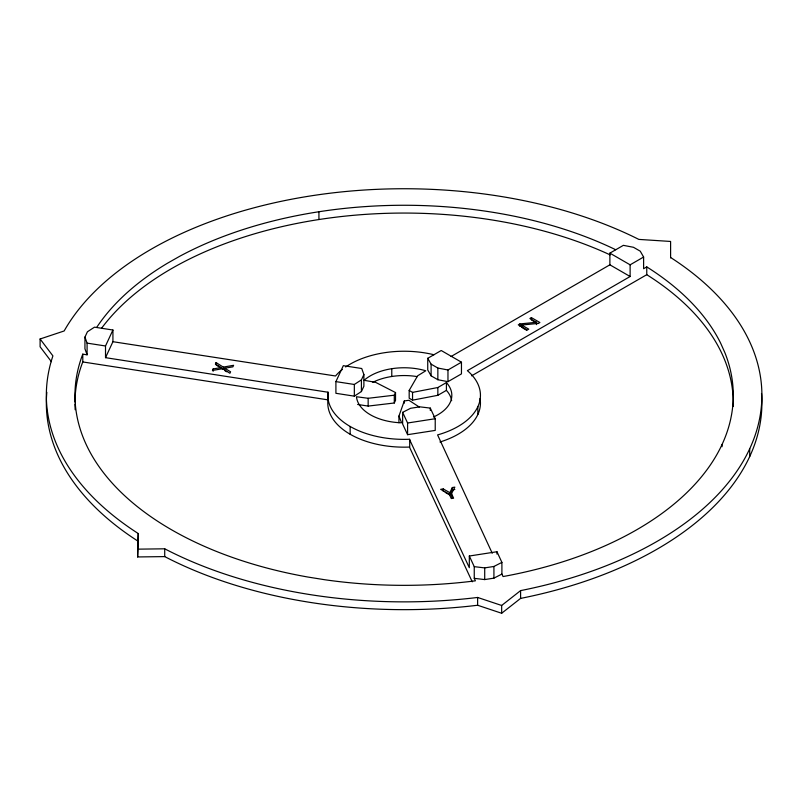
<?xml version="1.0" encoding="UTF-8"?>
<svg xmlns="http://www.w3.org/2000/svg" width="802" height="802" viewBox="0 0 802 802"><rect width="100%" height="100%" fill="white"/><g stroke="black" fill="none" stroke-linecap="round" stroke-linejoin="round"><path stroke-width="1.2" d="M761.509 393.481A357.782 206.565 0 0 1 520.598 598.402L501.661 613.259L477.621 605.249L472.388 605.861A357.782 206.565 0 0 1 164.721 556.598L137.643 556.949L138.235 533.52A357.782 206.565 0 0 1 111.047 513.781L107.508 510.814A357.782 206.565 0 0 1 52.912 355.887L40.1 338.985L64.14 330.975L65.834 328.058A357.782 206.565 0 0 1 247.277 209.643L252.921 208.099A357.782 206.565 0 0 1 372.94 189.523L379.166 189.242A357.782 206.565 0 0 1 638.843 239.407L670.602 241.452L670.602 257.873M137.643 556.949L138.235 533.52M469.32 556.017L474.253 566.663L474.253 578.342L475.406 580.818L472.558 581.189A329.161 190.034 0 0 1 324.489 579.696L307.888 577.039A329.161 190.034 0 0 1 210.645 549.049L206.034 547.074A329.161 190.034 0 0 1 141.242 509.671L137.824 507.004A329.161 190.034 0 0 1 82.155 355.797L82.786 354.143L87.087 354.815L84.942 348.78L84.942 337.091L87.418 331.777L94.486 327.166L112.922 330.013L105.513 345.983L105.513 357.662L327.978 392.228A76.33 44.07 0 0 0 331.527 408.92L331.948 409.652A76.33 44.07 0 0 0 409.441 439.265L469.32 567.706L469.32 556.017L496.959 551.736L501.902 562.382L501.902 574.072L503.054 576.548L505.831 576.037A329.161 190.034 0 0 0 704.818 472.599L707.113 469.561A329.161 190.034 0 0 0 730.822 418.464L731.474 415.165A329.161 190.034 0 0 0 724.838 352.559L720.527 342.925A329.161 190.034 0 0 0 648.728 268.149L646.763 266.906L643.615 268.72L643.615 257.031L640.247 251.186L633.5 247.297L623.375 245.342L609.881 253.141L609.881 264.82L451.055 356.519M327.998 392.078L327.978 400.018A76.33 44.07 0 0 0 331.527 416.709L331.948 417.441A76.33 44.07 0 0 0 409.441 447.055L472.248 581.821M398.935 422.744L398.935 416.068L404.288 400.98L408.89 400.268L419.306 407.045M82.786 354.143L82.786 361.943L82.155 363.587A329.161 190.034 0 0 0 74.967 401.992M105.513 357.662L112.922 341.702L112.922 330.013M224.74 368.218L232.891 366.845L233.613 365.301L223.257 367.095L216.079 362.594L215.407 364.058L221.151 367.577L213.142 368.93L212.43 370.464L222.635 368.699L229.913 373.271L230.585 371.817L224.74 368.218L224.74 370.564L226.685 371.757M335.908 381.622L343.316 365.662L361.742 368.509L363.887 374.544L363.887 386.223L361.411 391.546L354.334 396.158L335.908 393.301L335.908 381.622L354.334 384.469L361.411 379.867L363.887 374.544M357.632 404.459L368.158 406.083L394.283 402.995L394.283 395.206L395.526 392.549L375.567 382.333L364.108 380.298A47.709 27.539 0 0 1 425.782 370.765L417.611 375.827L409.18 390.434L409.18 398.223L412.549 400.168L437.852 395.306L446.413 390.363L446.413 382.564L437.852 387.516L412.549 392.378L409.18 390.434M394.283 402.995L395.526 400.338L395.526 392.549M445.13 492.338L449.842 495.034L449.842 492.699L452.358 487.516L454.834 487.135L451.526 493.691L451.526 496.027L452.569 498.273M449.842 495.034L452.358 489.862L452.358 487.516M501.661 613.259L501.661 605.47L520.598 590.613A357.782 206.565 0 0 0 725.69 485.852L728.376 482.603A357.782 206.565 0 0 0 760.537 413.311L761.028 409.712A357.782 206.565 0 0 0 674.141 259.788L670.602 257.482M427.737 358.304L441.22 350.514L461.461 362.193L461.461 373.882L447.967 381.672L437.852 379.727L431.105 375.827L427.737 369.983L427.737 358.304L431.105 364.148L437.852 368.038L447.967 369.983L461.461 362.193M536.448 324.62L536.448 322.284L519.856 323.938L518.272 324.85L527.235 330.023L528.749 329.151L521.631 325.041L521.631 327.376M521.631 325.041L538.342 323.417L539.886 322.524L531.415 317.622L529.891 318.504L536.448 322.284M609.881 253.141L630.121 264.82L643.615 257.031M630.121 264.82L630.121 276.51L467.396 370.664A76.33 44.07 0 0 1 461.721 424.218L460.839 424.789A76.33 44.07 0 0 1 437.581 434.915L492.238 553.25M471.576 375.837L646.763 274.695L646.763 266.906M402.644 412.358L410.624 408.278L419.837 406.845L430.293 408.088L435.225 418.724L435.225 430.413L407.586 434.684L402.644 424.047L402.644 412.358L407.586 423.005L407.586 434.684M474.253 566.663L484.709 567.896L493.922 566.463L501.902 562.382M474.253 578.342L484.709 579.575L493.922 578.152L501.902 574.072M407.586 423.005L435.225 418.724M449.842 492.699L443.245 488.929L440.659 489.33L449.26 494.192L451.275 498.533L453.611 498.172L451.526 493.691M452.358 489.862L454.834 489.471M398.935 416.068L401.622 422.804A47.709 27.539 0 0 1 356.479 396.749L368.158 398.293L394.283 395.206M501.661 605.47L477.621 597.46L472.388 598.071A357.782 206.565 0 0 1 204.049 566.553L198.906 564.508A357.782 206.565 0 0 1 164.721 548.809L137.643 549.159M522.232 326.043L519.856 326.274L519.856 323.938M112.922 341.702L335.517 375.988A76.33 44.07 0 0 1 342.374 369.401M84.942 337.091L87.087 343.126L105.513 345.983M82.786 361.943L327.998 399.867M609.881 264.82L630.121 276.51M533.53 321.191L531.415 319.968L531.415 317.622M535.646 322.414L537.771 323.637M522.653 327.968L526.713 330.314M646.763 274.695L648.728 275.938A329.161 190.034 0 0 1 733.228 406.413M446.413 382.564L446.624 382.805A47.709 27.539 0 0 1 433.491 417.01M446.413 390.363L446.624 390.594A47.709 27.539 0 0 1 451.646 400.689M51.408 361.692L40.1 346.785L40.1 338.985M749.71 448.769L749.71 456.559M722.061 444.488L722.061 446.714M520.598 590.613L520.598 598.402M496.959 551.736L496.959 554.082M493.922 566.463L493.922 578.152M484.709 567.896L484.709 579.575M477.842 406.704L477.842 414.504M477.621 597.46L477.621 605.249M447.967 369.983L447.967 381.672M443.245 488.929L443.245 491.265M437.852 368.038L437.852 379.727M437.852 387.516L437.852 395.306M431.105 364.148L431.105 375.827M430.293 408.088L430.293 410.423M412.549 392.378L412.549 400.168M409.702 439.255L409.702 447.045M404.288 400.98L404.288 403.205M391.777 368.699L391.777 376.489M368.158 398.293L368.158 406.083M361.411 379.867L361.411 391.546M354.334 384.469L354.334 396.158M350.153 426.463L350.153 434.253M318.925 211.738L318.925 219.527M223.257 367.095L223.257 369.431L216.079 364.93L216.079 362.594M213.142 368.93L213.142 371.266M164.721 548.809L164.721 556.598M87.087 343.126L87.087 354.815M372.82 382.303A47.709 27.539 0 0 1 417.271 376.619M96.821 327.196A329.161 190.034 0 0 1 167.347 263.297L179.638 256.319A329.161 190.034 0 0 1 270.244 221.693L275.507 220.37A329.161 190.034 0 0 1 364.008 206.685L369.712 206.304A329.161 190.034 0 0 1 615.695 249.723M345.652 366.975A76.33 44.07 0 0 1 418.684 352.048L419.987 352.198A76.33 44.07 0 0 1 433.942 354.745M480.027 398.484A76.33 44.07 0 0 1 461.721 432.007L460.839 432.579A76.33 44.07 0 0 1 439.957 442.002M75.167 409.722A329.161 190.034 0 0 1 74.967 404.198M101.694 328.078A329.161 190.034 0 0 1 610.152 254.886M138.235 541.31A357.782 206.565 0 0 1 46.827 392.278"/></g></svg>
